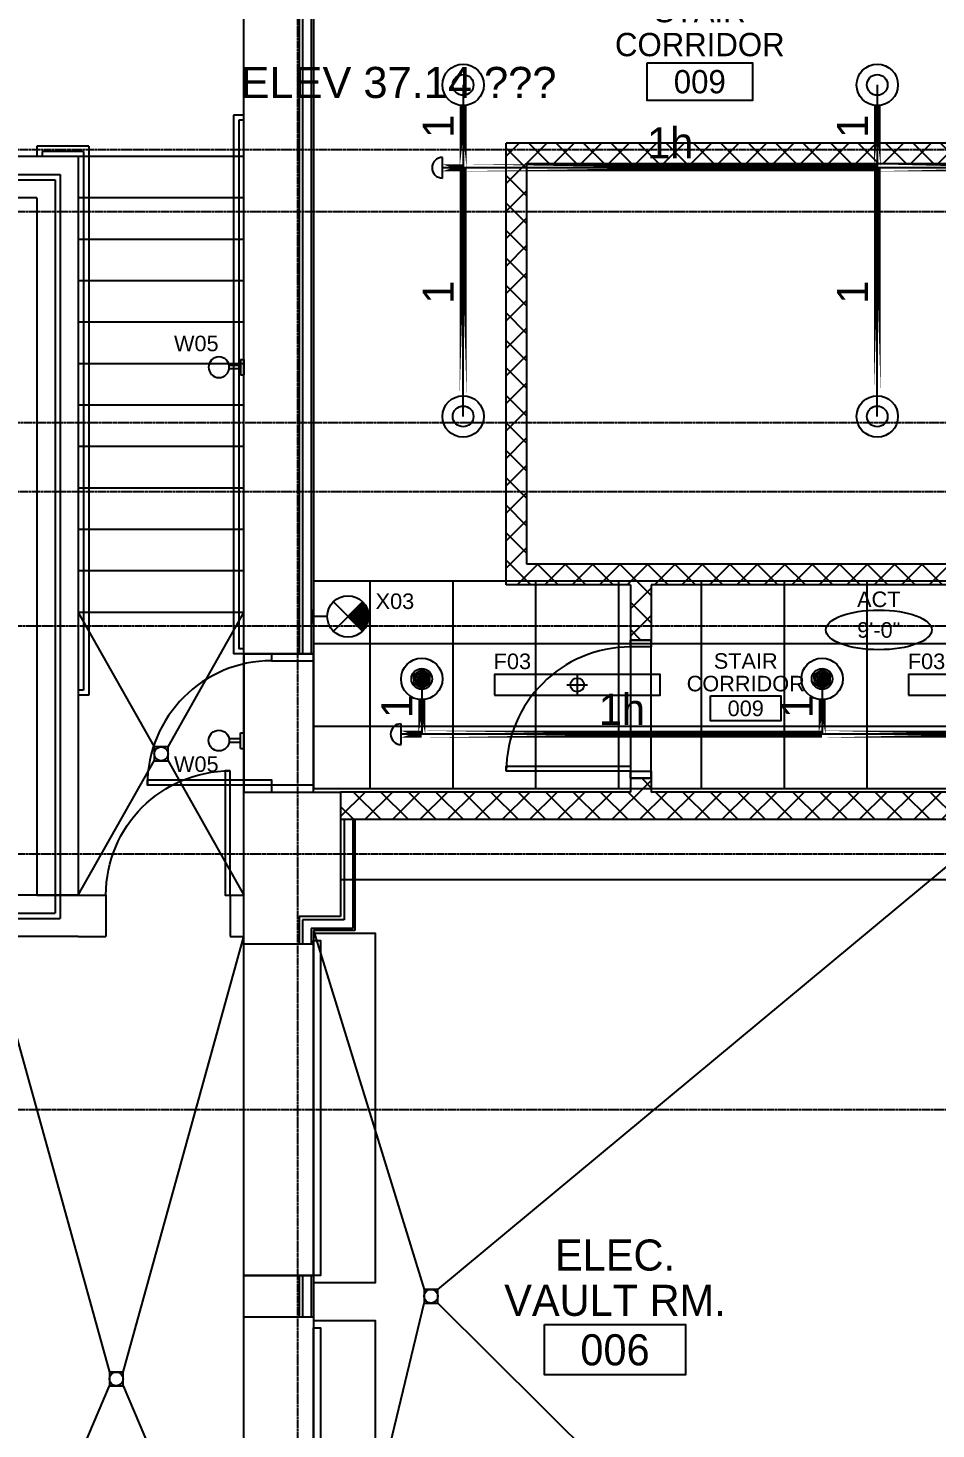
# Model space of a CAD drawing. Header units: inches. Extents: x 1442 to 5389, y 34 to 2400.
# Drawn here: x 1734.4 to 1997.5, y 705.1 to 1110.8 of the extents above; entities that cross this region are included whole.
import ezdxf
from ezdxf.enums import TextEntityAlignment as Align
from ezdxf.xclip import XClip

# ---------------------------------------------------------------- set-up
doc = ezdxf.new("R2010")
doc.units = ezdxf.units.IN
doc.header["$MEASUREMENT"] = 0
doc.header["$XCLIPFRAME"] = 2
doc.linetypes.add('CENTER2', pattern=[1.125, 0.75, -0.125, 0.125, -0.125])
doc.linetypes.add('HIDDEN', pattern=[0.375, 0.25, -0.125])
for name, color, linetype in [('000-sketch HVAC', 31, 'Continuous'), ('130451-00_RCP-FLR-00$0$_0_Objects', 8, 'Continuous'), ('130451-00_RCP-FLR-00$0$A-Clng-Fixture', 8, 'Continuous'), ('130451-00_RCP-FLR-00$0$A-Clng-Grid', 8, 'Continuous'), ('130451-00_RCP-FLR-00$0$A-Clng-Tag', 8, 'Continuous'), ('130451-00_RCP-FLR-00$0$A-Tag-Rm(48)', 8, 'Continuous'), ('A-Door', 7, 'Continuous'), ('A-Door-Head', 8, 'Continuous'), ('A-Flor-Hral', 7, 'Continuous'), ('A-Flor-Pfix', 7, 'Continuous'), ('A-Flor-Strs', 8, 'Continuous'), ('A-Grid(SmallScale)', 11, 'CENTER2'), ('A-Roof-Below', 1, 'Continuous'), ('A-Site-low walls', 1, 'Continuous'), ('A-Site-Pave', 8, 'Continuous'), ('A-Tag-Rm(Scale)', 7, 'Continuous'), ('A-Wall-Full', 7, 'Continuous'), ('A-Wall-Hatch', 15, 'Continuous'), ('headdn', 1, 'Continuous'), ('HEADUP', 1, 'Continuous'), ('PIPEBL', 1, 'Continuous'), ('PIPESPC', 1, 'Continuous'), ('S-Foundation', 7, 'Continuous'), ('S-Wall-CMU', 7, 'Continuous'), ('S-Wall-Hatch', 8, 'Continuous'), ('spk-cap', 1, 'Continuous'), ('TIDYPIPE', 1, 'Continuous')]:
    doc.layers.add(name, color=color, linetype=linetype)
doc.styles.add('130451-00_RCP-FLR-00$0$Standard', font='arial.ttf')
doc.styles.add('G1DIM', font='arial.ttf')
doc.styles.add('PIPE', font='PIPE.SHX')
pattern_1 = [(45, (1460.501, -245.6763), (-3.977476, 3.977476), []), (135, (1460.501, -245.6763), (-3.977476, -3.977476), [])]

# ---------------------------------------------------------------- blocks, each defined once
blk = doc.blocks.new('Rm Tag')
blk.add_lwpolyline([(-0.2124, 0.0759), (0.2124, 0.0759), (0.2124, -0.0759), (-0.2124, -0.0759)], close=True)
for p in [(0, 0.2858), (0, 0.1493), (0, 0)]:
    blk.add_attdef('XXX', text='', height=0.0938).set_placement(p, align=Align.MIDDLE_CENTER)
blk = doc.blocks.new('areaway fence')
for p, q in [((-75.76, -58.75), (-52.75, -58.75)), ((-74.26, -57.25), (-51.25, -57.25)), ((-52.75, -58.75), (-52.75, -271.12)), ((-51.25, -57.25), (-51.25, -272.62)), ((-78.75, -271.12), (-52.75, -271.12)), ((-77.25, -272.62), (-51.25, -272.62))]:
    blk.add_line(p, q)
blk = doc.blocks.new('Door 36in')
blk.add_lwpolyline([(0, 36), (1.5, 36), (1.5, 0), (0, 0)], close=True)
blk.add_arc((0, 0), 36, 0, 90)
blk = doc.blocks.new('A$C08AD697B')
at = {"layer": 'A-Door'}
blk.add_lwpolyline([(12.13, 2), (0, 2), (0, 0), (12.13, 0)], close=True, dxfattribs=at)
blk = doc.blocks.new('130451-00_RCP-FLR-00$0$Rm Tag')
blk.add_lwpolyline([(-0.2124, 0.0759), (0.2124, 0.0759), (0.2124, -0.0759), (-0.2124, -0.0759)], close=True)
at = {"style": '130451-00_RCP-FLR-00$0$Standard'}
for p in [(0, 0.2858), (0, 0.1493), (0, 0)]:
    blk.add_attdef('XXX', text='', height=0.0938, dxfattribs=at).set_placement(p, align=Align.MIDDLE_CENTER)
blk = doc.blocks.new('130451-00_RCP-FLR-00$0$CYLINDER WALL LIGHT')
for p, q in [((-0.5, 1), (-0.5, 4.29)), ((0.5, 1), (0.5, 4.29)), ((-2.25, 1), (2.25, 1)), ((-2.25, 1), (-2.25, 0)), ((-2.25, 0), (2.25, 0)), ((2.25, 1), (2.25, 0))]:
    blk.add_line(p, q)
blk.add_circle((0.01, 7.25), 3)
at = {"style": '130451-00_RCP-FLR-00$0$Standard'}
blk.add_attdef('WXX', (-6.36, 12), '', height=4.5, dxfattribs=at)
blk = doc.blocks.new('130451-00_RCP-FLR-00$0$Ceiling Plan Ground Level')
at = {"layer": '130451-00_RCP-FLR-00$0$A-Clng-Fixture'}
ref = blk.add_blockref('130451-00_RCP-FLR-00$0$CYLINDER WALL LIGHT', (216.5, -1358.74), dxfattribs=dict(at, xscale=-1, rotation=90))
ref.add_attrib('WXX', 'W05', (196.22, -1354.12), dxfattribs={"layer": '0', "height": 4.5, "style": '130451-00_RCP-FLR-00$0$Standard'})
ref = blk.add_blockref('130451-00_RCP-FLR-00$0$CYLINDER WALL LIGHT', (216.5, -1466.86), dxfattribs=dict(at, rotation=90))
ref.add_attrib('WXX', 'W05', (196.22, -1475.92), dxfattribs={"layer": '0', "height": 4.5, "style": '130451-00_RCP-FLR-00$0$Standard'})
blk = doc.blocks.new('130451-00_RCP-FLR-00$0$Clng Tag')
blk.add_ellipse((0, 0), major_axis=(-0.3202, 0), ratio=0.37386)
at = {"style": '130451-00_RCP-FLR-00$0$Standard'}
for tag, p in [('XXX', (0, 0.1848)), ("X'-XX'", (0, -0.0002))]:
    blk.add_attdef(tag, text='', height=0.0938, dxfattribs=at).set_placement(p, align=Align.MIDDLE_CENTER)
blk = doc.blocks.new('130451-00_RCP-FLR-00$0$48in Linear FLUOR')
for p, q in [((-3, 0), (3, 0)), ((0, 3), (0, -3))]:
    blk.add_line(p, q)
blk.add_lwpolyline([(-24, -3), (24, -3), (24, 3), (-24, 3)], close=True)
blk.add_circle((0, 0), 2)
at = {"style": '130451-00_RCP-FLR-00$0$Standard'}
blk.add_attdef('FXX', (10.25, 4.59), '', height=4.5, dxfattribs=at)
blk = doc.blocks.new('*U191')
h = blk.add_hatch()
h.set_pattern_fill('ANSI31', color=256)
h.set_pattern_definition([(45, (18.6875, 1892.125), (-0.088388348, 0.088388348), [])])
h.paths.add_polyline_path([(4.24, 14.24, 0.414214), (-4.24, 14.24), (0, 10)])
for p, q in [((4.24, 5.76), (-4.24, 14.24)), ((4.24, 14.24), (-4.24, 5.76)), ((2, 0), (-2, 0)), ((0, 4), (0, 0))]:
    blk.add_line(p, q)
blk.add_circle((0, 10), 6)
at = {"style": '130451-00_RCP-FLR-00$0$Standard'}
blk.add_attdef('X00', (-5.64, 18.01), '', height=4.5, dxfattribs=at)
blk = doc.blocks.new('dpend1')
for radius in [6, 3]:
    blk.add_circle((0, 0), radius)
for points in [[(0.01, 2.97), (-2.53, -1.59), (-2.62, 1.36)], [(0.01, 2.97), (-2.49, -1.59), (2.52, -1.59)], [(2.52, -1.59), (0.01, 2.97), (2.6, 1.47)], [(2.52, -1.59), (-2.53, -1.59), (0.01, -2.98)]]:
    blk.add_solid(points)
blk = doc.blocks.new('SPRIG1')
for radius in [6, 3]:
    blk.add_circle((0, 0), radius)
blk = doc.blocks.new('CAP')
blk.add_line((0, 3), (0, -3))
blk.add_arc((0, 0), 3, 270, 90)
blk = doc.blocks.new('PIPESPC')
at = {"layer": 'PIPESPC', "style": 'PIPE', "width": 0.9}
blk.add_attdef('SIZE', text='', height=9, dxfattribs=at).set_placement((0, 4.02), align=Align.CENTER)
at = {"layer": 'PIPESPC', "style": 'PIPE', "flags": 1}
blk.add_attdef('SCHED', (25.3, 3.89), '', height=9, dxfattribs=at)

msp = doc.modelspace()

# ---------------------------------------------------------------- hatches: boundary and pattern name
at = {"layer": '130451-00_RCP-FLR-00$0$A-Clng-Grid'}
h = msp.add_hatch(dxfattribs=at)
h.set_pattern_fill('NET', color=256, scale=192)
h.set_pattern_definition([(0, (1977.564, 908.58), (0, 24), []), (90, (1977.564, 908.58), (-24, 1e-15), [])])
h.paths.add_polyline_path([(1817.13, 950.58), (1817.13, 890.58), (2035, 890.58), (2035, 881.58), (2096.5, 881.58), (2096.5, 950.58)])
at = {"layer": 'S-Wall-Hatch'}
h = msp.add_hatch(dxfattribs=at)
h.set_pattern_fill('ANSI37', color=256, scale=45, style=0)
h.set_pattern_definition(pattern_1)
h.paths.add_polyline_path([(2236, 804.58), (2219.5, 804.58), (2219.5, 798.58), (2236, 798.58)])
h.paths.add_polyline_path([(2219.5, 804.58), (2148.5, 804.58), (2148.5, 798.58), (2219.5, 798.58)])
h.paths.add_polyline_path([(2148.5, 804.58), (2111.5, 804.58), (2111.5, 798.58), (2148.5, 798.58)])
h.paths.add_polyline_path([(2111.5, 804.58), (2091, 804.58), (2091, 871.58), (2085, 871.58), (2085, 798.58), (2111.5, 798.58)])
h.paths.add_polyline_path([(2091, 937.58), (2085, 937.58), (2085, 871.58), (2091, 871.58)])
h.paths.add_polyline_path([(2091, 947.58), (2085, 947.58), (2085, 937.58), (2091, 937.58)])
h.paths.add_polyline_path([(2091, 955.58), (2078.5, 955.58), (2078.5, 949.58), (2085, 949.58), (2085, 947.58), (2091, 947.58)])
h.paths.add_polyline_path([(2078.5, 955.58), (1879, 955.58), (1879, 976.58), (1873, 976.58), (1873, 949.58), (1909, 949.58), (1909, 947.58), (1915, 947.58), (1915, 949.58), (2078.5, 949.58)])
h.paths.add_polyline_path([(1915, 947.58), (1909, 947.58), (1909, 937.58), (1915, 937.58)])
h.paths.add_polyline_path([(1915, 937.58), (1909, 937.58), (1909, 933.58), (1915, 933.58)])
h.paths.add_polyline_path([(1879, 996.58), (1873, 996.58), (1873, 976.58), (1879, 976.58)])
h.paths.add_polyline_path([(1879, 1057.58), (1873, 1057.58), (1873, 996.58), (1879, 996.58)])
h.paths.add_polyline_path([(1879, 1071.46), (2078.5, 1071.46), (2078.5, 1075.58), (1873, 1075.58), (1873, 1057.58), (1879, 1057.58)])
h.paths.add_polyline_path([(2111.5, 1075.58), (2078.5, 1075.58), (2078.5, 1071.46), (2111.5, 1071.46)])
h.paths.add_polyline_path([(2148.5, 1075.58), (2111.5, 1075.58), (2111.5, 1071.46), (2148.5, 1071.46)])
h.paths.add_polyline_path([(2168, 1075.58), (2148.5, 1075.58), (2148.5, 1071.46), (2162, 1071.46), (2162, 1057.58), (2168, 1057.58)])
h.paths.add_polyline_path([(2168, 1057.58), (2162, 1057.58), (2162, 996.58), (2168, 996.58)])
h.paths.add_polyline_path([(2168, 996.58), (2162, 996.58), (2162, 976.58), (2168, 976.58)])
h.paths.add_polyline_path([(2168, 976.58), (2162, 976.58), (2162, 947.58), (2168, 947.58)])
h.paths.add_polyline_path([(2219.5, 947.58), (2168, 947.58), (2162, 947.58), (2162, 941.58), (2219.5, 941.58)])
h.paths.add_polyline_path([(2277.5, 947.58), (2219.5, 947.58), (2219.5, 941.58), (2277.5, 941.58)])
h.paths.add_polyline_path([(2078.5, 1077.46), (1873, 1077.46), (1873, 1075.58), (2078.5, 1075.58)])
h.paths.add_polyline_path([(2111.5, 1077.46), (2078.5, 1077.46), (2078.5, 1075.58), (2111.5, 1075.58)])
h.paths.add_polyline_path([(2148.5, 1077.46), (2111.5, 1077.46), (2111.5, 1075.58), (2148.5, 1075.58)])
h.paths.add_polyline_path([(2168, 1077.46), (2148.5, 1077.46), (2148.5, 1075.58), (2168, 1075.58)])
h = msp.add_hatch(dxfattribs=at)
h.set_pattern_fill('ANSI37', color=256, scale=45, style=0)
h.set_pattern_definition(pattern_1)
h.paths.add_polyline_path([(2025, 889.58), (1915, 889.58), (1915, 893.58), (1909, 893.58), (1909, 889.58), (1825, 889.58), (1825, 881.58), (2017, 881.58), (2017, 871.58), (2025, 871.58)])
h.paths.add_polyline_path([(2025, 864.21), (2017, 864.21), (2017, 797.58), (2025, 797.58)])
h.paths.add_polyline_path([(2025, 871.58), (2017, 871.58), (2017, 864.21), (2025, 864.21)])
h.paths.add_polyline_path([(2025, 797.58), (2017, 797.58), (2017, 791.58), (2025, 791.58)])

# ---------------------------------------------------------------- linework, layer by layer
at = {"linetype": 'HIDDEN'}
msp.add_line((1948.56, 864.21), (2086.5, 864.21), dxfattribs=at)
at = {"layer": '130451-00_RCP-FLR-00$0$A-Clng-Grid'}
msp.add_lwpolyline([(1817.13, 950.58), (1817.13, 890.58), (2035, 890.58), (2035, 881.58), (2162, 881.58), (2162, 950.58), (1817.13, 950.58)], dxfattribs=at)
at = {"layer": 'A-Door'}
for points in [[(1915, 931.58), (1909, 931.58), (1909, 933.58), (1915, 933.58)], [(1805, 891.58), (1769.03, 891.58), (1769.03, 893.08), (1805, 893.08)], [(1915, 893.58), (1909, 893.58), (1909, 895.58), (1915, 895.58)], [(1817.13, 846.58), (1819.13, 846.58), (1819.13, 749.58), (1817.13, 749.58)], [(1817.13, 734.46), (1819.13, 734.46), (1819.13, 637.46), (1817.13, 637.46)]]:
    msp.add_lwpolyline(points, close=True, dxfattribs=at)
msp.add_arc((1805, 891.58), 36, 90, 180, dxfattribs=at)
at = {"layer": 'A-Door-Head'}
for points in [[(1915, 933.58), (1909, 933.58), (1909, 893.58), (1915, 893.58)], [(1817.13, 929.58), (1797, 929.58), (1797, 889.58), (1817.13, 889.58)], [(1817.13, 747.58), (1835.13, 747.58), (1835.13, 848.58), (1817.13, 848.58)], [(1797, 845.58), (1817.13, 845.58), (1817.13, 749.58), (1797, 749.58)], [(1797, 737.58), (1817.13, 737.58), (1817.13, 637.58), (1797, 637.58)], [(1817.13, 635.46), (1835.13, 635.46), (1835.13, 736.46), (1817.13, 736.46)]]:
    msp.add_lwpolyline(points, close=True, dxfattribs=at)
at = {"layer": 'A-Flor-Hral'}
for p, q in [((1797, 1085.58), (1794, 1085.58)), ((1794, 1085.58), (1794, 929.58)), ((1797, 1084.08), (1795.5, 1084.08)), ((1795.5, 1084.08), (1795.5, 931.08)), ((1752, 1076.58), (1737, 1076.58)), ((1737, 1076.58), (1737, 1073.58)), ((1750.5, 1075.08), (1738.5, 1075.08)), ((1738.5, 1075.08), (1738.5, 1073.58)), ((1750.5, 1075.08), (1750.5, 919.08)), ((1752, 1076.58), (1752, 917.58)), ((1797, 929.58), (1794, 929.58)), ((1797, 931.08), (1795.5, 931.08)), ((1750.5, 919.08), (1749, 919.08)), ((1752, 917.58), (1749, 917.58))]:
    msp.add_line(p, q, dxfattribs=at)
at = {"layer": 'A-Flor-Pfix'}
for points in [[(1771, 902.64), (1771, 898.64), (1775, 898.64), (1775, 902.64)], [(1849.18, 745.58), (1849.18, 741.58), (1853.18, 741.58), (1853.18, 745.58)], [(1758, 721.64), (1758, 717.64), (1762, 717.64), (1762, 721.64)]]:
    msp.add_lwpolyline(points, close=True, dxfattribs=at)
for centre in [(1773, 900.64), (1851.18, 743.58), (1760, 719.64)]:
    msp.add_circle(centre, 2, dxfattribs=at)
at = {"layer": 'A-Flor-Strs'}
for p, q in [((1797, 1073.58), (1749, 1073.58)), ((1797, 1061.58), (1749, 1061.58)), ((1797, 1049.58), (1749, 1049.58)), ((1797, 1037.58), (1749, 1037.58)), ((1797, 1025.58), (1749, 1025.58)), ((1797, 1013.58), (1749, 1013.58)), ((1797, 1001.58), (1749, 1001.58)), ((1797, 989.58), (1749, 989.58)), ((1797, 977.58), (1749, 977.58)), ((1797, 965.58), (1749, 965.58)), ((1797, 953.58), (1749, 953.58)), ((1797, 941.58), (1749, 941.58))]:
    msp.add_line(p, q, dxfattribs=at)
at = {"layer": 'A-Grid(SmallScale)'}
for p, q in [((1812.5, 2370.32), (1812.5, 491.06)), ((1580.5, 1075.58), (5388.5, 1075.58)), ((5388.5, 1057.58), (1600.34, 1057.58)), ((1606.3, 996.58), (5388.5, 996.58)), ((1580.5, 976.58), (5388.5, 976.58)), ((5386.5, 937.58), (1595.31, 937.58)), ((5388.5, 871.58), (1580.5, 871.58)), ((5388.5, 797.58), (1580.5, 797.58))]:
    msp.add_line(p, q, dxfattribs=at)
at = {"layer": 'A-Roof-Below'}
for p, q in [((1749, 1073.58), (1749, 881.84)), ((1737, 859.71), (1757, 859.71)), ((1757, 859.71), (1757, 847.71)), ((1793, 859.71), (1797, 859.71)), ((1793, 859.71), (1793, 847.71)), ((1749, 847.71), (1757, 847.71)), ((1749, 847.71), (1749, 847.71)), ((1793, 847.71), (1797, 847.71))]:
    msp.add_line(p, q, dxfattribs=at)
at = {"layer": 'A-Site-low walls'}
for p, q in [((1749, 1073.58), (1676.24, 1073.58)), ((1749, 1073.58), (1749, 859.71)), ((1737, 1061.58), (1688.24, 1061.58)), ((1737, 1061.58), (1737, 859.71))]:
    msp.add_line(p, q, dxfattribs=at)
for points in [[(1749, 859.71), (1711, 859.71), (1711, 623.58), (1797, 623.58)], [(1749, 847.71), (1723, 847.71), (1723, 635.58), (1797, 635.58)]]:
    msp.add_lwpolyline(points, dxfattribs=at)
at = {"layer": 'A-Site-Pave'}
for p, q in [((1749, 941.58), (1771, 902.64)), ((1775, 902.64), (1797, 941.58)), ((1749, 859.71), (1771, 898.64)), ((1775, 898.64), (1797, 859.71)), ((1853.18, 745.58), (2017, 881.58)), ((1825, 864.21), (2086.5, 864.21)), ((1817.13, 849.46), (1849.18, 745.58)), ((1723, 847.71), (1758, 721.64)), ((1762, 721.64), (1797, 847.71)), ((1817.13, 607.71), (1849.18, 741.58)), ((1853.18, 741.58), (2005, 591.08)), ((1723, 635.58), (1758, 717.64)), ((1762, 717.64), (1797, 635.58))]:
    msp.add_line(p, q, dxfattribs=at)
at = {"layer": 'A-Wall-Full'}
for p, q in [((1817.13, 1128.46), (1817.13, 929.58)), ((1813, 929.58), (1817.13, 929.58)), ((1829.13, 881.58), (1829.13, 849.46)), ((1829.13, 849.46), (1817.13, 849.46)), ((1817.13, 849.46), (1817.13, 845.58)), ((1813, 845.58), (1817.13, 845.58)), ((1813, 749.58), (1817.13, 749.58)), ((1817.13, 749.58), (1817.13, 737.58)), ((1813, 737.58), (1817.13, 737.58))]:
    msp.add_line(p, q, dxfattribs=at)
at = {"layer": 'A-Wall-Hatch'}
for p, q in [((1814, 1131.58), (1814, 929.58)), ((1816.5, 1129.08), (1816.5, 929.58)), ((1826, 881.58), (1826, 852.58)), ((1828.5, 881.58), (1828.5, 850.08)), ((1826, 852.58), (1814, 852.58)), ((1814, 852.58), (1814, 845.58)), ((1828.5, 850.08), (1816.5, 850.08)), ((1816.5, 850.08), (1816.5, 845.58)), ((1814, 749.58), (1814, 737.58)), ((1816.5, 749.58), (1816.5, 737.58))]:
    msp.add_line(p, q, dxfattribs=at)
at = {"layer": 'PIPEBL'}
for p, q in [((1860.5, 1094.32), (1860.5, 1070.32)), ((1980.5, 1094.32), (1980.5, 1070.32)), ((1860.5, 1070.32), (1854.5, 1070.32)), ((1980.5, 1070.32), (1860.5, 1070.32)), ((1860.5, 998.32), (1860.5, 1070.32)), ((2064.5, 1070.32), (1980.5, 1070.32)), ((1980.5, 998.32), (1980.5, 1070.32)), ((1848.5, 922.32), (1848.5, 906.32)), ((1964.5, 922.32), (1964.5, 906.32)), ((1848.5, 906.32), (1842.5, 906.32)), ((1964.5, 906.32), (1848.5, 906.32)), ((2044.5, 906.32), (1964.5, 906.32))]:
    msp.add_line(p, q, dxfattribs=at)
at = {"layer": 'S-Foundation'}
for p, q in [((1797, 929.58), (1797, 2065.69)), ((1813, 1132.58), (1813, 929.58)), ((1797, 929.58), (1813, 929.58)), ((1797, 845.58), (1797, 889.58)), ((1797, 889.58), (1813, 889.58)), ((1813, 889.58), (1825, 889.58)), ((1825, 889.58), (1825, 853.58)), ((1825, 853.58), (1813, 853.58)), ((1813, 853.58), (1813, 845.58)), ((1797, 845.58), (1813, 845.58)), ((1797, 737.58), (1797, 749.58)), ((1797, 749.58), (1813, 749.58)), ((1813, 749.58), (1813, 737.58)), ((1797, 737.58), (1813, 737.58))]:
    msp.add_line(p, q, dxfattribs=at)
at = {"layer": 'S-Wall-CMU'}
for p, q in [((2102, 1077.46), (1873, 1077.46)), ((1873, 949.58), (1873, 1077.46)), ((2162, 1071.46), (1879, 1071.46)), ((1879, 955.58), (1879, 1071.46)), ((2091, 955.58), (1879, 955.58)), ((1909, 949.58), (1873, 949.58)), ((1909, 949.58), (1909, 933.58)), ((2085, 949.58), (1915, 949.58)), ((1915, 949.58), (1915, 933.58)), ((1909, 933.58), (1915, 933.58)), ((1909, 893.58), (1909, 889.58)), ((1909, 893.58), (1915, 893.58)), ((1915, 893.58), (1915, 889.58)), ((1909, 889.58), (1825, 889.58)), ((2025, 889.58), (1915, 889.58)), ((2017, 881.58), (1825, 881.58))]:
    msp.add_line(p, q, dxfattribs=at)
at = {"layer": 'TIDYPIPE', "color": 1, "const_width": 2}
for points in [[(1860.5, 1070.32), (1860.5, 1088.32)], [(1980.5, 1070.32), (1980.5, 1088.32)], [(1854.5, 1070.32), (1860.5, 1070.32)], [(1860.5, 1004.32), (1860.5, 1070.32)], [(1860.5, 1070.32), (1980.5, 1070.32)], [(1980.5, 1004.32), (1980.5, 1070.32)], [(1980.5, 1070.32), (2064.5, 1070.32)], [(1848.5, 906.32), (1848.5, 916.32)], [(1964.5, 906.32), (1964.5, 916.32)], [(1842.5, 906.32), (1848.5, 906.32)], [(1848.5, 906.32), (1964.5, 906.32)], [(1964.5, 906.32), (2044.5, 906.32)]]:
    msp.add_lwpolyline(points, close=True, dxfattribs=at)

# ---------------------------------------------------------------- block references
at = {"layer": '000-sketch HVAC', "transparency": 33554687}
for p in [(1805, 927.58), (1805, 889.58)]:
    msp.add_blockref('A$C08AD697B', p, dxfattribs=at)
at = {"layer": '130451-00_RCP-FLR-00$0$_0_Objects'}
ref = msp.add_blockref('130451-00_RCP-FLR-00$0$Ceiling Plan Ground Level', (1580.5, 2371.32), dxfattribs=at)
XClip(ref).set_block_clipping_path([(70.6875, -1798.7428022054), (216.5000000148, -1055.4375006824)])
at = {"layer": '130451-00_RCP-FLR-00$0$A-Clng-Fixture'}
ref = msp.add_blockref('*U191', (1817.13, 940.41), dxfattribs=dict(at, rotation=270))
ref.add_attrib('X00', 'X03', (1835.14, 942.57), dxfattribs={"layer": '0', "height": 4.5, "style": '130451-00_RCP-FLR-00$0$Standard'})
ref = msp.add_blockref('130451-00_RCP-FLR-00$0$48in Linear FLUOR', (1893.56, 920.58), dxfattribs=at)
ref.add_attrib('FXX', 'F03', (1869.35, 925.17), dxfattribs={"layer": '0', "height": 4.5, "style": '130451-00_RCP-FLR-00$0$Standard'})
ref = msp.add_blockref('130451-00_RCP-FLR-00$0$48in Linear FLUOR', (2013.56, 920.58), dxfattribs=at)
ref.add_attrib('FXX', 'F03', (1989.35, 925.17), dxfattribs={"layer": '0', "height": 4.5, "style": '130451-00_RCP-FLR-00$0$Standard'})
at = {"layer": '130451-00_RCP-FLR-00$0$A-Clng-Tag', "xscale": 48, "yscale": 48, "zscale": 48}
msp.add_blockref('130451-00_RCP-FLR-00$0$Clng Tag', (1980.93, 936.51), dxfattribs=at).add_auto_attribs({"X'-XX'": '9\'-0"', 'XXX': 'ACT'})
at = {"layer": '130451-00_RCP-FLR-00$0$A-Tag-Rm(48)'}
ref = msp.add_blockref('130451-00_RCP-FLR-00$0$Rm Tag', (1942.38, 913.8), dxfattribs=dict(at, xscale=48, yscale=48, zscale=48))
ref.add_attrib('XXX', 'STAIR', dxfattribs={"layer": '0', "height": 4.5, "style": '130451-00_RCP-FLR-00$0$Standard'}).set_placement((1942.38, 927.52), align=Align.MIDDLE_CENTER)
ref.add_attrib('XXX', 'CORRIDOR', dxfattribs={"layer": '0', "height": 4.5, "style": '130451-00_RCP-FLR-00$0$Standard'}).set_placement((1942.38, 920.97), align=Align.MIDDLE_CENTER)
ref.add_attrib('XXX', '009', dxfattribs={"layer": '0', "height": 4.5, "style": '130451-00_RCP-FLR-00$0$Standard'}).set_placement((1942.38, 913.8), align=Align.MIDDLE_CENTER)
at = {"layer": 'A-Door', "rotation": 90}
msp.add_blockref('Door 36in', (1909, 895.58), dxfattribs=at)
at = {"layer": 'A-Door', "xscale": -1}
msp.add_blockref('Door 36in', (1793, 859.71), dxfattribs=at)
at = {"layer": 'A-Flor-Hral'}
msp.add_blockref('areaway fence', (1795, 1125.58), dxfattribs=at)
at = {"layer": 'A-Tag-Rm(Scale)'}
ref = msp.add_blockref('Rm Tag', (1929.07, 1095.25), dxfattribs=dict(at, xscale=72, yscale=72, zscale=72))
ref.add_attrib('XXX', 'STAIR', dxfattribs={"layer": '0', "height": 6.75}).set_placement((1929.07, 1115.83), align=Align.MIDDLE_CENTER)
ref.add_attrib('XXX', 'CORRIDOR', dxfattribs={"layer": '0', "height": 6.75}).set_placement((1929.07, 1106), align=Align.MIDDLE_CENTER)
ref.add_attrib('XXX', '009', dxfattribs={"layer": '0', "height": 6.75}).set_placement((1929.07, 1095.25), align=Align.MIDDLE_CENTER)
ref = msp.add_blockref('Rm Tag', (1904.5, 728.07), dxfattribs=dict(at, xscale=96, yscale=96, zscale=96))
ref.add_attrib('XXX', 'ELEC.', dxfattribs={"layer": '0', "height": 9}).set_placement((1904.5, 755.51), align=Align.MIDDLE_CENTER)
ref.add_attrib('XXX', 'VAULT RM.', dxfattribs={"layer": '0', "height": 9}).set_placement((1904.5, 742.4), align=Align.MIDDLE_CENTER)
ref.add_attrib('XXX', '006', dxfattribs={"layer": '0', "height": 9}).set_placement((1904.5, 728.07), align=Align.MIDDLE_CENTER)
at = {"layer": 'headdn'}
for p in [(1848.5, 922.32), (1964.5, 922.32)]:
    msp.add_blockref('dpend1', p, dxfattribs=at)
at = {"layer": 'HEADUP'}
for p in [(1860.5, 1094.32), (1980.5, 1094.32), (1860.5, 998.32), (1980.5, 998.32)]:
    msp.add_blockref('SPRIG1', p, dxfattribs=at)
at = {"layer": 'PIPESPC'}
ref = msp.add_blockref('PIPESPC', (1860.5, 1082.32), dxfattribs=dict(at, rotation=90))
ref.add_attrib('SIZE', '1', dxfattribs={"color": 0, "height": 9, "rotation": 90, "style": 'PIPE'}).set_placement((1860.5, 1082.32), align=Align.BOTTOM_CENTER)
ref = msp.add_blockref('PIPESPC', (1980.5, 1082.32), dxfattribs=dict(at, rotation=90))
ref.add_attrib('SIZE', '1', dxfattribs={"color": 0, "height": 9, "rotation": 90, "style": 'PIPE'}).set_placement((1980.5, 1082.32), align=Align.BOTTOM_CENTER)
ref = msp.add_blockref('PIPESPC', (1920.5, 1070.32), dxfattribs=at)
ref.add_attrib('SIZE', '1h', dxfattribs={"color": 0, "height": 9, "style": 'PIPE'}).set_placement((1920.5, 1070.32), align=Align.BOTTOM_CENTER)
ref = msp.add_blockref('PIPESPC', (1860.5, 1034.32), dxfattribs=dict(at, rotation=90))
ref.add_attrib('SIZE', '1', dxfattribs={"color": 0, "height": 9, "rotation": 90, "style": 'PIPE'}).set_placement((1860.5, 1034.32), align=Align.BOTTOM_CENTER)
ref = msp.add_blockref('PIPESPC', (1980.5, 1034.32), dxfattribs=dict(at, rotation=90))
ref.add_attrib('SIZE', '1', dxfattribs={"color": 0, "height": 9, "rotation": 90, "style": 'PIPE'}).set_placement((1980.5, 1034.32), align=Align.BOTTOM_CENTER)
ref = msp.add_blockref('PIPESPC', (1848.5, 914.32), dxfattribs=dict(at, rotation=90))
ref.add_attrib('SIZE', '1', dxfattribs={"color": 0, "height": 9, "rotation": 90, "style": 'PIPE'}).set_placement((1848.5, 914.32), align=Align.BOTTOM_CENTER)
ref = msp.add_blockref('PIPESPC', (1906.5, 906.32), dxfattribs=at)
ref.add_attrib('SIZE', '1h', dxfattribs={"color": 0, "height": 9, "style": 'PIPE'}).set_placement((1906.5, 906.32), align=Align.BOTTOM_CENTER)
ref = msp.add_blockref('PIPESPC', (1964.5, 914.32), dxfattribs=dict(at, rotation=90))
ref.add_attrib('SIZE', '1', dxfattribs={"color": 0, "height": 9, "rotation": 90, "style": 'PIPE'}).set_placement((1964.5, 914.32), align=Align.BOTTOM_CENTER)
at = {"layer": 'spk-cap'}
for p, rotation in [((1854.5, 1070.32), 180.0000000000553), ((1842.5, 906.32), 180.0000000000556)]:
    msp.add_blockref('CAP', p, dxfattribs=dict(at, rotation=rotation))

# ---------------------------------------------------------------- texts
at = {"layer": '000-sketch HVAC', "transparency": 33554687, "insert": (1887.54, 1099.53), "char_height": 9, "width": 202.6886, "attachment_point": 3, "style": 'G1DIM'}
msp.add_mtext('ELEV 37.14 ???', dxfattribs=at)

doc.saveas('drawing.dxf')
